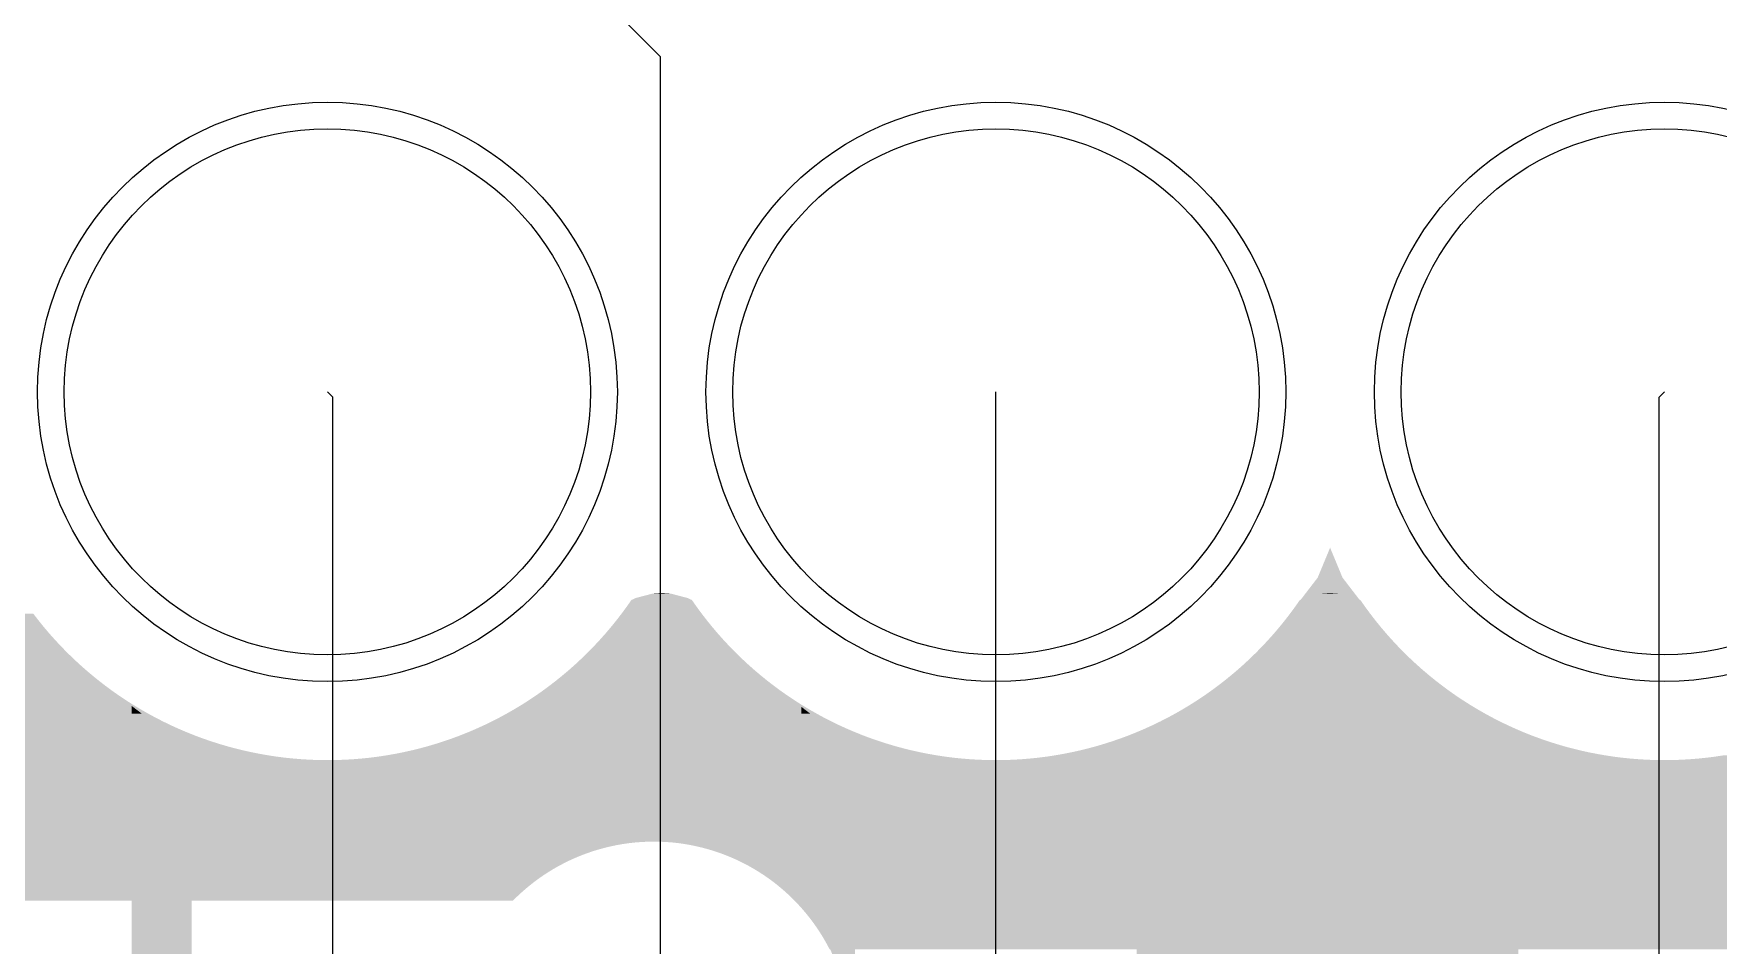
# Model space of a CAD drawing. Header units: millimetres. Extents: x 0 to 594, y 0 to 420.
# Drawn here: x 161.96 to 168.36, y 263.87 to 267.34 of the extents above; entities that cross this region are included whole.
import ezdxf

# ---------------------------------------------------------------- set-up
doc = ezdxf.new("R2010")
doc.units = ezdxf.units.MM
for name, pattern in [('K5LT32768', [0]), ('K5LT32771', [0]), ('K5LT32773', [0]), ('K5LT32784', [0])]:
    doc.linetypes.add(name, pattern=pattern)

# ---------------------------------------------------------------- blocks, each defined once
blk = doc.blocks.new('U210')
at = {"color": 7, "linetype": 'K5LT32768', "lineweight": 18}
blk.add_circle((168.1516, 265.9749), 1, dxfattribs=at)
blk = doc.blocks.new('U211')
at = {"color": 7, "linetype": 'K5LT32768', "lineweight": 18}
blk.add_circle((165.6116, 265.9749), 1, dxfattribs=at)
blk = doc.blocks.new('U212')
at = {"color": 7, "linetype": 'K5LT32768', "lineweight": 18}
blk.add_circle((163.0716, 265.9749), 1, dxfattribs=at)
blk = doc.blocks.new('U336')
at = {"color": 1, "linetype": 'K5LT32771', "lineweight": 18, "true_color": 0xff0000}
blk.add_circle((168.1516, 265.9749), 1.1016, dxfattribs=at)
blk = doc.blocks.new('U337')
at = {"color": 1, "linetype": 'K5LT32771', "lineweight": 18, "true_color": 0xff0000}
blk.add_circle((165.6116, 265.9749), 1.1016, dxfattribs=at)
blk = doc.blocks.new('U338')
at = {"color": 1, "linetype": 'K5LT32771', "lineweight": 18, "true_color": 0xff0000}
blk.add_circle((163.0716, 265.9749), 1.1016, dxfattribs=at)
blk = doc.blocks.new('U878')
at = {"color": 3, "linetype": 'K5LT32773', "lineweight": 18, "true_color": 0x00ff00}
blk.add_circle((168.1516, 265.9749), 1, dxfattribs=at)
blk = doc.blocks.new('U879')
at = {"color": 3, "linetype": 'K5LT32773', "lineweight": 18, "true_color": 0x00ff00}
blk.add_circle((165.6116, 265.9749), 1, dxfattribs=at)
blk = doc.blocks.new('U880')
at = {"color": 3, "linetype": 'K5LT32773', "lineweight": 18, "true_color": 0x00ff00}
blk.add_circle((163.0716, 265.9749), 1, dxfattribs=at)
blk = doc.blocks.new('U1276')
at = {"color": 1, "linetype": 'K5LT32771', "lineweight": 18, "true_color": 0xff0000}
blk.add_circle((168.1516, 265.9749), 1.1016, dxfattribs=at)
blk = doc.blocks.new('U1277')
at = {"color": 1, "linetype": 'K5LT32771', "lineweight": 18, "true_color": 0xff0000}
blk.add_circle((165.6116, 265.9749), 1.1016, dxfattribs=at)
blk = doc.blocks.new('U1278')
at = {"color": 1, "linetype": 'K5LT32771', "lineweight": 18, "true_color": 0xff0000}
blk.add_circle((163.0716, 265.9749), 1.1016, dxfattribs=at)

msp = doc.modelspace()

# ---------------------------------------------------------------- hatches: boundary and pattern name
at = {"true_color": 0x00ff00}
for points in [[(166.8345, 265.2689), (166.8816, 265.3826), (166.9287, 265.2689)], [(166.6101, 264.9764), (166.8345, 265.2689), (166.9287, 265.2689), (167.1531, 264.9764)], [(166.8345, 265.2689), (166.8345, 265.2689), (166.9287, 265.2689), (166.9287, 265.2689)], [(166.3176, 264.752), (166.6101, 264.9764), (167.1531, 264.9764), (167.4456, 264.752)], [(166.6101, 264.9764), (166.6101, 264.9764), (167.1531, 264.9764), (167.1531, 264.9764)], [(162.3282, 264.752), (162.3282, 264.7807), (162.3656, 264.752)], [(164.8727, 264.752), (164.8727, 264.7772), (164.9056, 264.752)], [(162.3282, 264.673), (162.3282, 264.752), (162.3656, 264.752), (162.5563, 264.673)], [(164.8727, 264.6813), (164.8727, 264.752), (164.9056, 264.752), (165.0763, 264.6813)], [(166.167, 264.6896), (166.3176, 264.752), (167.4456, 264.752), (167.5963, 264.6896)], [(166.3176, 264.752), (166.3176, 264.752), (167.4456, 264.752), (167.4456, 264.752)], [(162.3282, 263.1398), (162.3282, 264.673), (162.5563, 264.673), (162.5563, 263.1398)], [(164.8727, 264.0157), (164.8727, 264.6813), (165.0763, 264.6813), (165.0763, 264.0157)], [(166.1469, 264.6813), (166.167, 264.6896), (167.5963, 264.6896), (167.5963, 264.6813)], [(166.1469, 263.5149), (166.1469, 264.6813), (167.5963, 264.6813), (167.5963, 263.5149)], [(164.9667, 263.8931), (164.8727, 264.0157), (165.0763, 264.0157), (165.0763, 263.8931)], [(165.0423, 263.7107), (164.9667, 263.8931), (165.0763, 263.8931), (165.0763, 263.7107)]]:
    msp.add_hatch(color=3, dxfattribs=at).paths.add_polyline_path(points)
for points in [[(164.2436, 265.1914), (164.307, 265.208), (164.3762, 265.208), (164.4396, 265.1914)], [(164.307, 265.208), (164.3416, 265.2105), (164.3762, 265.208)], [(166.7836, 265.1914), (166.847, 265.208), (166.9163, 265.208), (166.9796, 265.1914)], [(166.847, 265.208), (166.8816, 265.2105), (166.9163, 265.208)], [(164.1889, 265.1312), (164.2081, 265.1572), (164.4751, 265.1572), (164.4943, 265.1312)], [(164.2081, 265.1572), (164.2267, 265.1837), (164.4565, 265.1837), (164.4751, 265.1572)], [(164.2267, 265.1837), (164.2436, 265.1914), (164.4396, 265.1914), (164.4565, 265.1837)], [(164.2267, 265.1837), (164.2267, 265.1837), (164.4565, 265.1837), (164.4565, 265.1837)], [(164.2436, 265.1914), (164.2436, 265.1914), (164.4396, 265.1914), (164.4396, 265.1914)], [(166.7289, 265.1312), (166.7481, 265.1572), (167.0151, 265.1572), (167.0343, 265.1312)], [(166.7481, 265.1572), (166.7667, 265.1837), (166.9965, 265.1837), (167.0151, 265.1572)], [(166.7667, 265.1837), (166.7836, 265.1914), (166.9796, 265.1914), (166.9965, 265.1837)], [(166.7667, 265.1837), (166.7667, 265.1837), (166.9965, 265.1837), (166.9965, 265.1837)], [(166.7836, 265.1914), (166.7836, 265.1914), (166.9796, 265.1914), (166.9796, 265.1914)], [(161.5878, 265.0558), (161.6087, 265.0804), (161.9945, 265.0804), (162.0154, 265.0558)], [(161.6087, 265.0804), (161.6291, 265.1056), (161.9741, 265.1056), (161.9945, 265.0804)], [(161.6291, 265.1056), (161.6489, 265.1312), (161.9543, 265.1312), (161.9741, 265.1056)], [(164.1278, 265.0558), (164.1487, 265.0804), (164.5345, 265.0804), (164.5554, 265.0558)], [(164.1487, 265.0804), (164.1691, 265.1056), (164.5141, 265.1056), (164.5345, 265.0804)], [(164.1691, 265.1056), (164.1889, 265.1312), (164.4943, 265.1312), (164.5141, 265.1056)], [(166.6678, 265.0558), (166.6887, 265.0804), (167.0745, 265.0804), (167.0954, 265.0558)], [(166.6887, 265.0804), (166.7091, 265.1056), (167.0541, 265.1056), (167.0745, 265.0804)], [(166.7091, 265.1056), (166.7289, 265.1312), (167.0343, 265.1312), (167.0541, 265.1056)], [(161.5442, 265.008), (161.5663, 265.0317), (162.0369, 265.0317), (162.059, 265.008)], [(161.5663, 265.0317), (161.5878, 265.0558), (162.0154, 265.0558), (162.0369, 265.0317)], [(164.0842, 265.008), (164.1063, 265.0317), (164.5769, 265.0317), (164.599, 265.008)], [(164.1063, 265.0317), (164.1278, 265.0558), (164.5554, 265.0558), (164.5769, 265.0317)], [(166.6242, 265.008), (166.6463, 265.0317), (167.1169, 265.0317), (167.139, 265.008)], [(166.6463, 265.0317), (166.6678, 265.0558), (167.0954, 265.0558), (167.1169, 265.0317)], [(161.4748, 264.9402), (161.4985, 264.9623), (162.1047, 264.9623), (162.1284, 264.9402)], [(161.4985, 264.9623), (161.5216, 264.9849), (162.0816, 264.9849), (162.1047, 264.9623)], [(161.5216, 264.9849), (161.5442, 265.008), (162.059, 265.008), (162.0816, 264.9849)], [(164.0148, 264.9402), (164.0385, 264.9623), (164.6447, 264.9623), (164.6684, 264.9402)], [(164.0385, 264.9623), (164.0616, 264.9849), (164.6216, 264.9849), (164.6447, 264.9623)], [(164.0616, 264.9849), (164.0842, 265.008), (164.599, 265.008), (164.6216, 264.9849)], [(166.5548, 264.9402), (166.5785, 264.9623), (167.1847, 264.9623), (167.2084, 264.9402)], [(166.5785, 264.9623), (166.6016, 264.9849), (167.1616, 264.9849), (167.1847, 264.9623)], [(166.6016, 264.9849), (166.6242, 265.008), (167.139, 265.008), (167.1616, 264.9849)], [(161.4009, 264.8774), (161.4261, 264.8978), (162.1772, 264.8978), (162.2023, 264.8774)], [(161.4261, 264.8978), (161.4507, 264.9187), (162.1525, 264.9187), (162.1772, 264.8978)], [(161.4507, 264.9187), (161.4748, 264.9402), (162.1284, 264.9402), (162.1525, 264.9187)], [(163.9409, 264.8774), (163.966, 264.8978), (164.7172, 264.8978), (164.7423, 264.8774)], [(163.966, 264.8978), (163.9907, 264.9187), (164.6925, 264.9187), (164.7172, 264.8978)], [(163.9907, 264.9187), (164.0148, 264.9402), (164.6684, 264.9402), (164.6925, 264.9187)], [(166.4809, 264.8774), (166.506, 264.8978), (167.2572, 264.8978), (167.2823, 264.8774)], [(166.506, 264.8978), (166.5307, 264.9187), (167.2325, 264.9187), (167.2572, 264.8978)], [(166.5307, 264.9187), (166.5548, 264.9402), (167.2084, 264.9402), (167.2325, 264.9187)], [(161.2959, 264.8019), (161.3229, 264.8198), (162.2804, 264.8198), (162.3072, 264.8019)], [(161.3229, 264.8198), (161.3493, 264.8384), (162.2539, 264.8384), (162.2804, 264.8198)], [(161.3493, 264.8384), (161.3753, 264.8576), (162.2279, 264.8576), (162.2539, 264.8384)], [(161.3753, 264.8576), (161.4009, 264.8774), (162.2023, 264.8774), (162.2279, 264.8576)], [(163.836, 264.8019), (163.8629, 264.8198), (164.8204, 264.8198), (164.8472, 264.8019)], [(163.8629, 264.8198), (163.8893, 264.8384), (164.7939, 264.8384), (164.8204, 264.8198)], [(163.8893, 264.8384), (163.9153, 264.8576), (164.7679, 264.8576), (164.7939, 264.8384)], [(163.9153, 264.8576), (163.9409, 264.8774), (164.7423, 264.8774), (164.7679, 264.8576)], [(166.376, 264.8019), (166.4029, 264.8198), (167.3604, 264.8198), (167.3873, 264.8019)], [(166.4029, 264.8198), (166.4293, 264.8384), (167.3339, 264.8384), (167.3604, 264.8198)], [(166.4293, 264.8384), (166.4554, 264.8576), (167.3079, 264.8576), (167.3339, 264.8384)], [(166.4554, 264.8576), (166.4809, 264.8774), (167.2823, 264.8774), (167.3079, 264.8576)], [(161.2129, 264.7518), (161.241, 264.7678), (162.3622, 264.7678), (162.3903, 264.7518)], [(161.241, 264.7678), (161.2687, 264.7845), (162.3345, 264.7845), (162.3622, 264.7678)], [(161.2687, 264.7845), (161.2959, 264.8019), (162.3072, 264.8019), (162.3345, 264.7845)], [(163.7529, 264.7518), (163.781, 264.7678), (164.9022, 264.7678), (164.9303, 264.7518)], [(163.781, 264.7678), (163.8087, 264.7845), (164.8745, 264.7845), (164.9022, 264.7678)], [(163.8087, 264.7845), (163.836, 264.8019), (164.8472, 264.8019), (164.8745, 264.7845)], [(166.2929, 264.7518), (166.321, 264.7678), (167.4422, 264.7678), (167.4703, 264.7518)], [(166.321, 264.7678), (166.3487, 264.7845), (167.4145, 264.7845), (167.4422, 264.7678)], [(166.3487, 264.7845), (166.376, 264.8019), (167.3873, 264.8019), (167.4145, 264.7845)], [(161.0674, 264.6814), (161.0971, 264.6941), (162.5061, 264.6941), (162.5358, 264.6814)], [(161.0971, 264.6941), (161.1266, 264.7075), (162.4766, 264.7075), (162.5061, 264.6941)], [(161.1266, 264.7075), (161.1557, 264.7216), (162.4475, 264.7216), (162.4766, 264.7075)], [(161.1557, 264.7216), (161.1845, 264.7363), (162.4187, 264.7363), (162.4475, 264.7216)], [(161.1845, 264.7363), (161.2129, 264.7518), (162.3903, 264.7518), (162.4187, 264.7363)], [(163.6074, 264.6814), (163.6371, 264.6941), (165.0461, 264.6941), (165.0758, 264.6814)], [(163.6371, 264.6941), (163.6666, 264.7075), (165.0166, 264.7075), (165.0461, 264.6941)], [(163.6666, 264.7075), (163.6957, 264.7216), (164.9875, 264.7216), (165.0166, 264.7075)], [(163.6957, 264.7216), (163.7245, 264.7363), (164.9587, 264.7363), (164.9875, 264.7216)], [(163.7245, 264.7363), (163.7529, 264.7518), (164.9303, 264.7518), (164.9587, 264.7363)], [(166.1474, 264.6814), (166.1771, 264.6941), (167.5861, 264.6941), (167.6158, 264.6814)], [(166.1771, 264.6941), (166.2066, 264.7075), (167.5566, 264.7075), (167.5861, 264.6941)], [(166.2066, 264.7075), (166.2357, 264.7216), (167.5275, 264.7216), (167.5566, 264.7075)], [(166.2357, 264.7216), (166.2645, 264.7363), (167.4987, 264.7363), (167.5275, 264.7216)], [(166.2645, 264.7363), (166.2929, 264.7518), (167.4703, 264.7518), (167.4987, 264.7363)], [(160.8836, 264.6198), (160.9148, 264.6282), (162.6885, 264.6282), (162.7196, 264.6198)], [(160.9148, 264.6282), (160.9458, 264.6375), (162.6574, 264.6375), (162.6885, 264.6282)], [(160.9458, 264.6375), (160.9765, 264.6474), (162.6267, 264.6474), (162.6574, 264.6375)], [(160.9765, 264.6474), (161.0071, 264.658), (162.5961, 264.658), (162.6267, 264.6474)], [(161.0071, 264.658), (161.0374, 264.6693), (162.5658, 264.6693), (162.5961, 264.658)], [(161.0374, 264.6693), (161.0674, 264.6814), (162.5358, 264.6814), (162.5658, 264.6693)], [(163.4236, 264.6198), (163.4548, 264.6282), (165.2285, 264.6282), (165.2596, 264.6198)], [(163.4548, 264.6282), (163.4858, 264.6375), (165.1974, 264.6375), (165.2285, 264.6282)], [(163.4858, 264.6375), (163.5165, 264.6474), (165.1667, 264.6474), (165.1974, 264.6375)], [(163.5165, 264.6474), (163.5471, 264.658), (165.1361, 264.658), (165.1667, 264.6474)], [(163.5471, 264.658), (163.5774, 264.6693), (165.1058, 264.6693), (165.1361, 264.658)], [(163.5774, 264.6693), (163.6074, 264.6814), (165.0758, 264.6814), (165.1058, 264.6693)], [(165.9636, 264.6198), (165.9948, 264.6282), (167.7684, 264.6282), (167.7996, 264.6198)], [(165.9948, 264.6282), (166.0258, 264.6375), (167.7374, 264.6375), (167.7684, 264.6282)], [(166.0258, 264.6375), (166.0565, 264.6474), (167.7067, 264.6474), (167.7374, 264.6375)], [(166.0565, 264.6474), (166.0871, 264.658), (167.6761, 264.658), (167.7067, 264.6474)], [(166.0871, 264.658), (166.1174, 264.6693), (167.6458, 264.6693), (167.6761, 264.658)], [(166.1174, 264.6693), (166.1474, 264.6814), (167.6158, 264.6814), (167.6458, 264.6693)], [(135.1367, 264.265), (135.1367, 264.5748), (203.6789, 264.5748), (203.3691, 264.265)], [(160.5316, 264.5748), (160.5639, 264.5752), (163.0393, 264.5752), (163.0716, 264.5748)], [(160.5639, 264.5752), (160.5963, 264.5763), (163.0069, 264.5763), (163.0393, 264.5752)], [(160.5963, 264.5763), (160.6286, 264.5782), (162.9747, 264.5782), (163.0069, 264.5763)], [(160.6286, 264.5782), (160.6608, 264.5808), (162.9424, 264.5808), (162.9747, 264.5782)], [(160.6608, 264.5808), (160.693, 264.5841), (162.9103, 264.5841), (162.9424, 264.5808)], [(160.693, 264.5841), (160.725, 264.5882), (162.8782, 264.5882), (162.9103, 264.5841)], [(160.725, 264.5882), (160.757, 264.5931), (162.8462, 264.5931), (162.8782, 264.5882)], [(160.757, 264.5931), (160.7889, 264.5987), (162.8143, 264.5987), (162.8462, 264.5931)], [(160.7889, 264.5987), (160.8206, 264.605), (162.7826, 264.605), (162.8143, 264.5987)], [(160.8206, 264.605), (160.8522, 264.612), (162.7511, 264.612), (162.7826, 264.605)], [(160.8522, 264.612), (160.8836, 264.6198), (162.7196, 264.6198), (162.7511, 264.612)], [(163.0716, 264.5748), (163.1039, 264.5752), (165.5793, 264.5752), (165.6116, 264.5748)], [(163.1039, 264.5752), (163.1363, 264.5763), (165.5469, 264.5763), (165.5793, 264.5752)], [(163.1363, 264.5763), (163.1686, 264.5782), (165.5147, 264.5782), (165.5469, 264.5763)], [(163.1686, 264.5782), (163.2008, 264.5808), (165.4824, 264.5808), (165.5147, 264.5782)], [(163.2008, 264.5808), (163.233, 264.5841), (165.4503, 264.5841), (165.4824, 264.5808)], [(163.233, 264.5841), (163.265, 264.5882), (165.4182, 264.5882), (165.4503, 264.5841)], [(163.265, 264.5882), (163.297, 264.5931), (165.3862, 264.5931), (165.4182, 264.5882)], [(163.297, 264.5931), (163.3289, 264.5987), (165.3543, 264.5987), (165.3862, 264.5931)], [(163.3289, 264.5987), (163.3606, 264.605), (165.3226, 264.605), (165.3543, 264.5987)], [(163.3606, 264.605), (163.3922, 264.612), (165.2911, 264.612), (165.3226, 264.605)], [(163.3922, 264.612), (163.4236, 264.6198), (165.2596, 264.6198), (165.2911, 264.612)], [(165.6116, 264.5748), (165.6439, 264.5752), (168.1193, 264.5752), (168.1516, 264.5748)], [(165.6439, 264.5752), (165.6763, 264.5763), (168.0869, 264.5763), (168.1193, 264.5752)], [(165.6763, 264.5763), (165.7085, 264.5782), (168.0547, 264.5782), (168.0869, 264.5763)], [(165.7085, 264.5782), (165.7408, 264.5808), (168.0224, 264.5808), (168.0547, 264.5782)], [(165.7408, 264.5808), (165.7729, 264.5841), (167.9902, 264.5841), (168.0224, 264.5808)], [(165.7729, 264.5841), (165.805, 264.5882), (167.9582, 264.5882), (167.9902, 264.5841)], [(165.805, 264.5882), (165.837, 264.5931), (167.9262, 264.5931), (167.9582, 264.5882)], [(165.837, 264.5931), (165.8689, 264.5987), (167.8943, 264.5987), (167.9262, 264.5931)], [(165.8689, 264.5987), (165.9006, 264.605), (167.8626, 264.605), (167.8943, 264.5987)], [(165.9006, 264.605), (165.9322, 264.612), (167.8311, 264.612), (167.8626, 264.605)], [(165.9322, 264.612), (165.9636, 264.6198), (167.7996, 264.6198), (167.8311, 264.612)], [(168.1516, 264.5748), (168.1839, 264.5752), (173.1993, 264.5752), (173.2316, 264.5748)], [(168.1839, 264.5752), (168.2163, 264.5763), (173.1669, 264.5763), (173.1993, 264.5752)], [(168.2163, 264.5763), (168.2485, 264.5782), (173.1347, 264.5782), (173.1669, 264.5763)], [(168.2485, 264.5782), (168.2808, 264.5808), (173.1024, 264.5808), (173.1347, 264.5782)], [(168.2808, 264.5808), (168.313, 264.5841), (173.0702, 264.5841), (173.1024, 264.5808)], [(168.313, 264.5841), (168.345, 264.5882), (173.0382, 264.5882), (173.0702, 264.5841)], [(168.345, 264.5882), (168.377, 264.5931), (173.0062, 264.5931), (173.0382, 264.5882)], [(135.1367, 264.2646), (135.1367, 264.265), (164.3116, 264.265), (164.288, 264.2646)], [(135.1367, 264.2635), (135.1367, 264.2646), (164.288, 264.2646), (164.2645, 264.2635)], [(135.1367, 264.2617), (135.1367, 264.2635), (164.2645, 264.2635), (164.241, 264.2617)], [(135.1367, 264.2591), (135.1367, 264.2617), (164.241, 264.2617), (164.2176, 264.2591)], [(135.1367, 264.2558), (135.1367, 264.2591), (164.2176, 264.2591), (164.1943, 264.2558)], [(135.1367, 264.2517), (135.1367, 264.2558), (164.1943, 264.2558), (164.171, 264.2517)], [(135.1367, 264.2469), (135.1367, 264.2517), (164.171, 264.2517), (164.148, 264.2469)], [(135.1367, 264.2414), (135.1367, 264.2469), (164.148, 264.2469), (164.1251, 264.2414)], [(164.3352, 264.2646), (164.3116, 264.265), (203.3691, 264.265), (203.3687, 264.2646)], [(164.3587, 264.2635), (164.3352, 264.2646), (203.3687, 264.2646), (203.3676, 264.2635)], [(164.3822, 264.2617), (164.3587, 264.2635), (203.3676, 264.2635), (203.3658, 264.2617)], [(164.4056, 264.2591), (164.3822, 264.2617), (203.3658, 264.2617), (203.3632, 264.2591)], [(164.4289, 264.2558), (164.4056, 264.2591), (203.3632, 264.2591), (203.3599, 264.2558)], [(164.4522, 264.2517), (164.4289, 264.2558), (203.3599, 264.2558), (203.3558, 264.2517)], [(164.4752, 264.2469), (164.4522, 264.2517), (203.3558, 264.2517), (203.351, 264.2469)], [(164.4981, 264.2414), (164.4752, 264.2469), (203.351, 264.2469), (203.3455, 264.2414)], [(135.1367, 264.2352), (135.1367, 264.2414), (164.1251, 264.2414), (164.1023, 264.2352)], [(135.1367, 264.2283), (135.1367, 264.2352), (164.1023, 264.2352), (164.0798, 264.2283)], [(135.1367, 264.2206), (135.1367, 264.2283), (164.0798, 264.2283), (164.0575, 264.2206)], [(135.1367, 264.2123), (135.1367, 264.2206), (164.0575, 264.2206), (164.0355, 264.2123)], [(135.1367, 264.2033), (135.1367, 264.2123), (164.0355, 264.2123), (164.0137, 264.2033)], [(135.1367, 264.1936), (135.1367, 264.2033), (164.0137, 264.2033), (163.9922, 264.1936)], [(135.1367, 264.1832), (135.1367, 264.1936), (163.9922, 264.1936), (163.9711, 264.1832)], [(135.1367, 264.1722), (135.1367, 264.1832), (163.9711, 264.1832), (163.9502, 264.1722)], [(164.5209, 264.2352), (164.4981, 264.2414), (203.3455, 264.2414), (203.3393, 264.2352)], [(164.5434, 264.2283), (164.5209, 264.2352), (203.3393, 264.2352), (203.3324, 264.2283)], [(164.5657, 264.2206), (164.5434, 264.2283), (203.3324, 264.2283), (203.3247, 264.2206)], [(164.5877, 264.2123), (164.5657, 264.2206), (203.3247, 264.2206), (203.3164, 264.2123)], [(164.6095, 264.2033), (164.5877, 264.2123), (203.3164, 264.2123), (203.3074, 264.2033)], [(164.631, 264.1936), (164.6095, 264.2033), (203.3074, 264.2033), (203.2977, 264.1936)], [(164.6521, 264.1832), (164.631, 264.1936), (203.2977, 264.1936), (203.2873, 264.1832)], [(164.673, 264.1722), (164.6521, 264.1832), (203.2873, 264.1832), (203.2763, 264.1722)], [(135.1367, 264.1605), (135.1367, 264.1722), (163.9502, 264.1722), (163.9298, 264.1605)], [(135.1367, 264.1482), (135.1367, 264.1605), (163.9298, 264.1605), (163.9097, 264.1482)], [(135.1367, 264.1353), (135.1367, 264.1482), (163.9097, 264.1482), (163.89, 264.1353)], [(135.1367, 264.1217), (135.1367, 264.1353), (163.89, 264.1353), (163.8707, 264.1217)], [(135.1367, 264.115), (135.1367, 264.1217), (163.8707, 264.1217), (163.8618, 264.115)], [(141.133, 264.1146), (141.1116, 264.115), (163.8618, 264.115), (163.8613, 264.1146)], [(141.1544, 264.1135), (141.133, 264.1146), (163.8613, 264.1146), (163.8598, 264.1135)], [(164.6934, 264.1605), (164.673, 264.1722), (203.2763, 264.1722), (203.2646, 264.1605)], [(164.7135, 264.1482), (164.6934, 264.1605), (203.2646, 264.1605), (203.2523, 264.1482)], [(164.7332, 264.1353), (164.7135, 264.1482), (203.2523, 264.1482), (203.2394, 264.1353)], [(164.7525, 264.1217), (164.7332, 264.1353), (203.2394, 264.1353), (203.2258, 264.1217)], [(164.7713, 264.1076), (164.7525, 264.1217), (203.2258, 264.1217), (203.2117, 264.1076)], [(141.1757, 264.1115), (141.1544, 264.1135), (163.8598, 264.1135), (163.8571, 264.1115)], [(141.197, 264.1089), (141.1757, 264.1115), (163.8571, 264.1115), (163.8537, 264.1089)], [(141.2051, 264.1076), (141.197, 264.1089), (163.8537, 264.1089), (163.8519, 264.1076)], [(141.2182, 264.1055), (141.2051, 264.1076), (163.8519, 264.1076), (163.8493, 264.1055)], [(141.2392, 264.1013), (141.2182, 264.1055), (163.8493, 264.1055), (163.8441, 264.1013)], [(141.26, 264.0963), (141.2392, 264.1013), (163.8441, 264.1013), (163.8379, 264.0963)], [(141.273, 264.0928), (141.26, 264.0963), (163.8379, 264.0963), (163.8335, 264.0928)], [(141.2807, 264.0907), (141.273, 264.0928), (163.8335, 264.0928), (163.8311, 264.0907)], [(141.3011, 264.0843), (141.2807, 264.0907), (163.8311, 264.0907), (163.8236, 264.0843)], [(141.3205, 264.0775), (141.3011, 264.0843), (163.8236, 264.0843), (163.8156, 264.0775)], [(141.3213, 264.0772), (141.3205, 264.0775), (163.8156, 264.0775), (163.8153, 264.0772)], [(141.3413, 264.0693), (141.3213, 264.0772), (163.8153, 264.0772), (163.8065, 264.0693)], [(141.3588, 264.0617), (141.3413, 264.0693), (163.8065, 264.0693), (163.7981, 264.0617)], [(141.3609, 264.0608), (141.3588, 264.0617), (163.7981, 264.0617), (163.7972, 264.0608)], [(141.3802, 264.0515), (141.3609, 264.0608), (163.7972, 264.0608), (163.7876, 264.0515)], [(141.3921, 264.0453), (141.3802, 264.0515), (163.7876, 264.0515), (163.7812, 264.0453)], [(164.7897, 264.0928), (164.7713, 264.1076), (203.2117, 264.1076), (203.1969, 264.0928)], [(164.8076, 264.0775), (164.7897, 264.0928), (203.1969, 264.0928), (203.1816, 264.0775)], [(164.8251, 264.0617), (164.8076, 264.0775), (203.1816, 264.0775), (203.1658, 264.0617)], [(164.842, 264.0453), (164.8251, 264.0617), (203.1658, 264.0617), (203.1494, 264.0453)], [(141.3992, 264.0416), (141.3921, 264.0453), (163.7812, 264.0453), (163.7777, 264.0416)], [(141.402, 264.04), (141.3992, 264.0416), (163.7777, 264.0416), (163.7761, 264.04)], [(141.402, 264.04), (141.402, 264.04), (163.7761, 264.04)], [(164.8584, 264.0284), (164.842, 264.0453), (203.1494, 264.0453), (203.1325, 264.0284)], [(164.8742, 264.0109), (164.8584, 264.0284), (203.1325, 264.0284), (203.115, 264.0109)], [(164.8895, 263.993), (164.8742, 264.0109), (203.115, 264.0109), (203.0971, 263.993)], [(164.9043, 263.9746), (164.8895, 263.993), (203.0971, 263.993), (203.0787, 263.9746)], [(164.9184, 263.9558), (164.9043, 263.9746), (203.0787, 263.9746), (203.0599, 263.9558)], [(164.932, 263.9365), (164.9184, 263.9558), (203.0599, 263.9558), (203.0406, 263.9365)], [(164.9449, 263.9168), (164.932, 263.9365), (203.0406, 263.9365), (203.0209, 263.9168)], [(164.9572, 263.8967), (164.9449, 263.9168), (203.0209, 263.9168), (203.0008, 263.8967)], [(164.9689, 263.8763), (164.9572, 263.8967), (203.0008, 263.8967), (202.9804, 263.8763)], [(164.9799, 263.8554), (164.9689, 263.8763), (202.9804, 263.8763), (202.9595, 263.8554)]]:
    msp.add_hatch(color=7).paths.add_polyline_path(points)

# ---------------------------------------------------------------- linework, layer by layer
at = {"color": 3, "linetype": 'K5LT32784', "lineweight": 25, "true_color": 0x00ff00}
for points in [[(163.0716, 268.5149), (164.3374, 267.2491)], [(164.3116, 263.5149), (164.3374, 263.5407), (164.3374, 267.2491)], [(163.0716, 265.9749), (163.0916, 265.9549)], [(165.6116, 260.2649), (165.6116, 265.9749)], [(168.1116, 262.9649), (168.1316, 262.9849), (168.1316, 265.9549), (168.1516, 265.9749)], [(163.0916, 259.5349), (163.0916, 265.9549)]]:
    msp.add_lwpolyline(points, dxfattribs=at)

# ---------------------------------------------------------------- block references
for name in ['U338', 'U1278', 'U337', 'U1277', 'U336', 'U1276', 'U212', 'U880', 'U211', 'U879', 'U210', 'U878']:
    msp.add_blockref(name, (0, 0))

doc.saveas('drawing.dxf')
